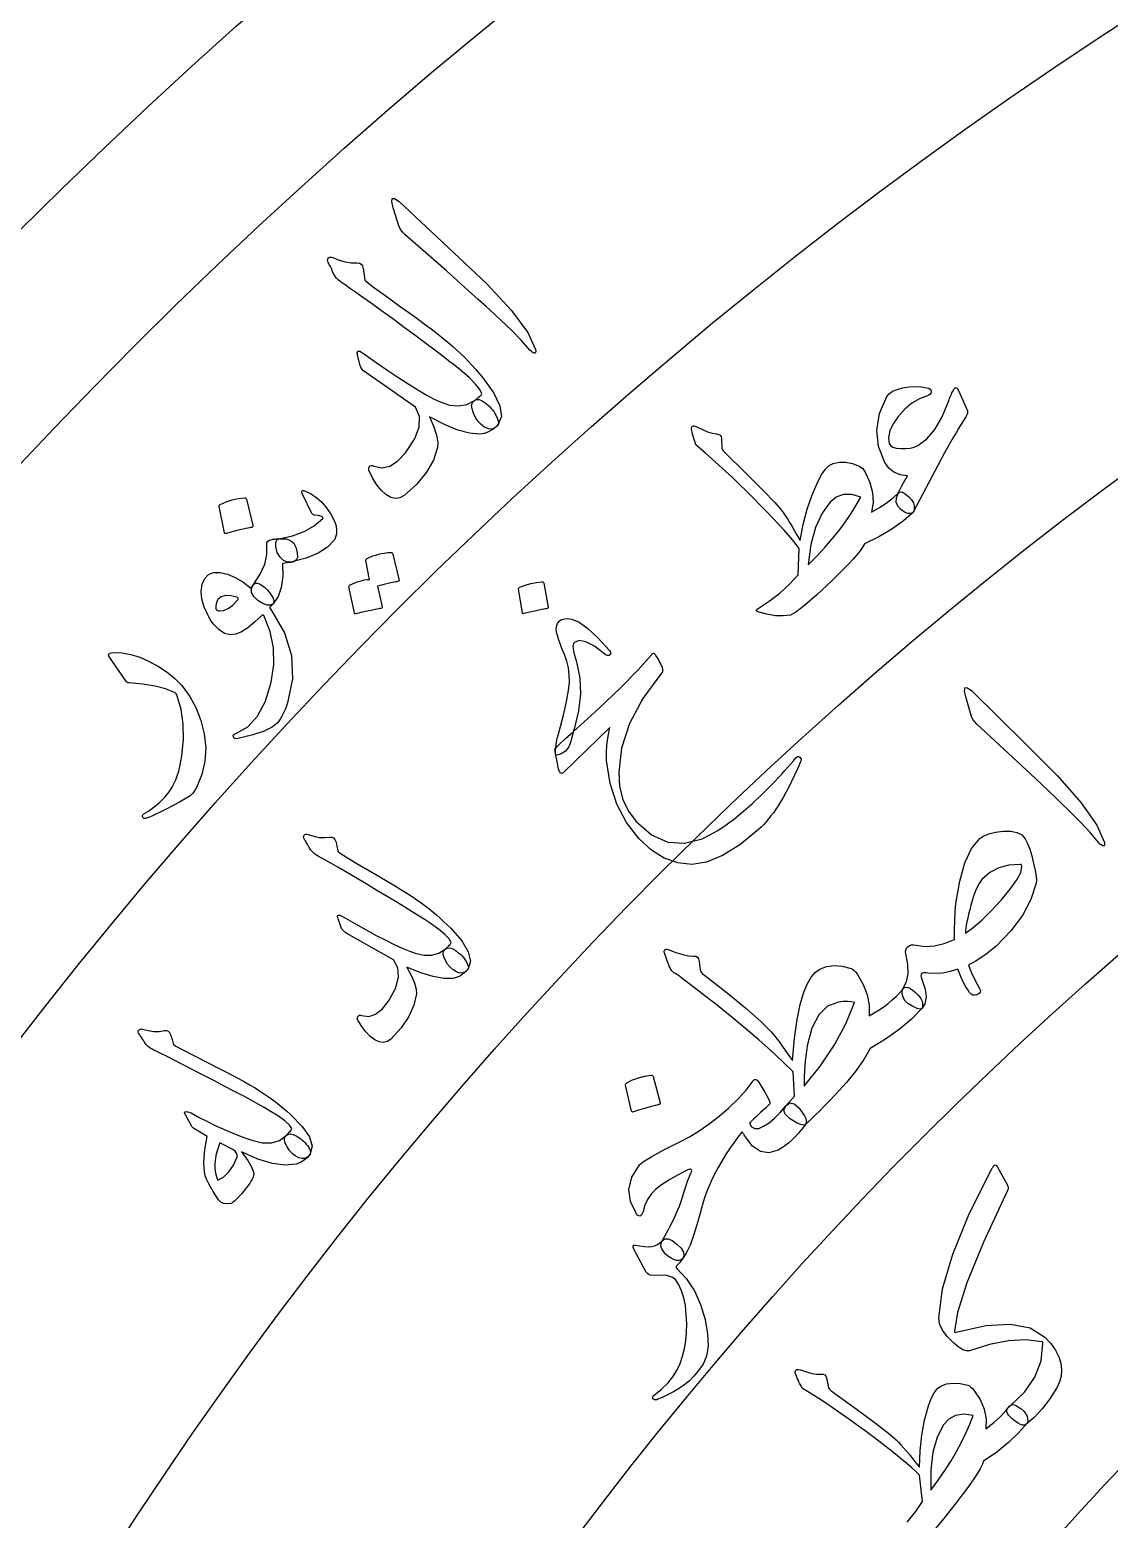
# Model space of a CAD drawing. Header units: millimetres. Extents: x -150 to 150, y -150 to 198.
# Drawn here: x -96.76 to -66.94, y 61.44 to 102.6 of the extents above; entities that cross this region are included whole.
import ezdxf

# ---------------------------------------------------------------- set-up
doc = ezdxf.new("R2010")
doc.units = ezdxf.units.MM
for name, color, linetype in [('ENGRAVE', 7, 'Continuous'), ('ENGRAVE_FINE', 8, 'Continuous'), ('GUIDE', 3, 'Continuous'), ('TEXT', 5, 'Continuous')]:
    doc.layers.add(name, color=color, linetype=linetype)

msp = doc.modelspace()

# ---------------------------------------------------------------- linework, layer by layer
at = {"layer": 'ENGRAVE'}
for radius in [132.75, 112.1737, 91.5975, 71.0212]:
    msp.add_circle((0, 0), radius, dxfattribs=at)
at = {"layer": 'ENGRAVE_FINE'}
for radius in [122.4619, 101.8856, 81.3094]:
    msp.add_circle((0, 0), radius, dxfattribs=at)
at = {"layer": 'GUIDE'}
msp.add_circle((0, 0), 137.25, dxfattribs=at)
at = {"layer": 'TEXT'}
for points in [[(-86.7229, 97.6832), (-86.7638, 97.8538), (-86.7501, 97.9385), (-86.682, 97.9374), (-86.5596, 97.8503), (-85.0555, 96.445), (-84.1373, 95.5779), (-83.4543, 94.8407), (-83.0048, 94.235), (-82.7879, 93.7613), (-82.7815, 93.7127), (-82.7851, 93.6801), (-82.7989, 93.6638), (-82.8228, 93.6636), (-82.8499, 93.6724), (-82.8788, 93.6894), (-82.9094, 93.7147), (-82.9418, 93.7481), (-83.1818, 94.0194), (-83.4488, 94.2961), (-83.743, 94.5782), (-84.0644, 94.8654), (-84.1468, 94.9418), (-84.372, 95.1459), (-84.7401, 95.4776), (-85.2515, 95.9364), (-86.398, 96.9425), (-86.4547, 96.9997), (-86.5009, 97.058), (-86.5365, 97.1173), (-86.5615, 97.1776)], [(-88.5153, 96.1644), (-88.531, 96.2046), (-88.535, 96.24), (-88.5272, 96.2706), (-88.5076, 96.2964), (-88.4834, 96.3123), (-88.4551, 96.3191), (-88.4229, 96.3167), (-88.3867, 96.3053), (-88.2155, 96.2318), (-88.0466, 96.1831), (-87.8801, 96.159), (-87.716, 96.1595), (-87.6539, 96.1503), (-87.6057, 96.1214), (-87.5714, 96.0727), (-87.5511, 96.0042), (-87.5446, 95.9649), (-87.5385, 95.9251), (-87.5328, 95.8851), (-87.5275, 95.8446), (-87.5221, 95.8042), (-87.5164, 95.7642), (-87.5102, 95.7245), (-87.5037, 95.6851), (-87.4454, 95.6286), (-87.2631, 95.4886), (-86.957, 95.2649), (-86.5273, 94.9571), (-86.291, 94.7881), (-86.0703, 94.6281), (-85.8653, 94.4772), (-85.6759, 94.3353), (-85.5029, 94.2026), (-85.3469, 94.0791), (-85.2079, 93.9649), (-85.0859, 93.86), (-84.9736, 93.7586), (-84.8636, 93.6551), (-84.7559, 93.5495), (-84.6506, 93.4418), (-84.5473, 93.3316), (-84.4455, 93.2185), (-84.3454, 93.1026), (-84.2469, 92.9838), (-83.9422, 92.5622), (-83.7711, 92.2043), (-83.7334, 91.91), (-83.829, 91.6791), (-83.9094, 91.6013), (-83.9971, 91.5648), (-84.0922, 91.5698), (-84.1948, 91.6161), (-84.2938, 91.6905), (-84.3785, 91.7795), (-84.4487, 91.8833), (-84.5043, 92.0018), (-84.5437, 92.1225), (-84.5536, 92.2204), (-84.5342, 92.2956), (-84.4855, 92.348), (-84.4422, 92.3823), (-84.4035, 92.4131), (-84.3693, 92.4404), (-84.3397, 92.4643), (-84.3149, 92.4858), (-84.2953, 92.5061), (-84.2809, 92.5252), (-84.2717, 92.5432), (-84.3279, 92.6602), (-84.4461, 92.8085), (-84.6263, 92.988), (-84.8686, 93.1986), (-85.0174, 93.3194), (-85.1903, 93.4557), (-85.3873, 93.6074), (-85.6086, 93.7745), (-85.8541, 93.9577), (-86.1239, 94.1576), (-86.4179, 94.3742), (-86.7364, 94.6074), (-87.0485, 94.8346), (-87.3236, 95.0333), (-87.5614, 95.2038), (-87.762, 95.346), (-87.9248, 95.4604), (-88.0495, 95.5474), (-88.1359, 95.6071), (-88.184, 95.6395), (-88.2423, 95.686), (-88.2954, 95.7444), (-88.3433, 95.8146), (-88.3861, 95.8968), (-88.4043, 95.9408), (-88.4219, 95.9818), (-88.439, 96.0197), (-88.4554, 96.0547), (-88.4712, 96.0866), (-88.4865, 96.1156), (-88.5012, 96.1415), (-88.5153, 96.1644)], [(-83.8294, 91.6674), (-83.9583, 91.5628), (-84.0847, 91.4873), (-84.2086, 91.4408), (-84.3301, 91.4233), (-84.6101, 91.45), (-84.934, 91.5396), (-85.302, 91.6922), (-85.7143, 91.9075), (-85.6016, 91.6295), (-85.5277, 91.3951), (-85.4927, 91.2044), (-85.4968, 91.0572), (-85.6117, 90.71), (-85.8037, 90.3736), (-86.0727, 90.0473), (-86.4188, 89.7304), (-86.5369, 89.6616), (-86.6603, 89.6427), (-86.7892, 89.6736), (-86.9235, 89.7546), (-87.0553, 89.8751), (-87.1765, 90.0247), (-87.287, 90.2037), (-87.3867, 90.412), (-87.3969, 90.4435), (-87.3991, 90.4726), (-87.3932, 90.4994), (-87.3792, 90.5238), (-87.3538, 90.5469), (-87.3256, 90.5581), (-87.2947, 90.5574), (-87.2609, 90.5449), (-87.0392, 90.4979), (-86.8191, 90.5433), (-86.6004, 90.681), (-86.3825, 90.911), (-86.1335, 91.287), (-86.0042, 91.6219), (-85.9953, 91.9161), (-86.1072, 92.17), (-87.4789, 93.1311), (-87.5389, 93.178), (-87.5854, 93.2261), (-87.6186, 93.2753), (-87.6383, 93.3256), (-87.705, 93.6071), (-87.7124, 93.6452), (-87.7142, 93.6758), (-87.7103, 93.6988), (-87.7007, 93.7141), (-87.6747, 93.7213), (-87.6396, 93.714), (-87.5955, 93.6924), (-87.5422, 93.6563), (-87.1949, 93.4081), (-86.8709, 93.1832), (-86.5701, 92.9816), (-86.2923, 92.8035), (-86.0383, 92.6481), (-85.8089, 92.5147), (-85.604, 92.4036), (-85.4235, 92.3146), (-85.1621, 92.2267), (-84.9177, 92.2039), (-84.6902, 92.2462), (-84.4794, 92.3536), (-84.4173, 92.3807), (-84.346, 92.3792), (-84.2656, 92.3493), (-84.176, 92.2909), (-84.1339, 92.2555), (-84.0929, 92.2182), (-84.0531, 92.1791), (-84.0145, 92.1383), (-83.9778, 92.095), (-83.9438, 92.0486), (-83.9125, 91.999), (-83.8838, 91.9462), (-83.8373, 91.845), (-83.8128, 91.7648), (-83.8101, 91.7056), (-83.8294, 91.6674)], [(-71.0991, 92.6319), (-70.8548, 92.0696), (-70.8505, 92.0366), (-70.8561, 91.9982), (-70.8716, 91.9546), (-70.8971, 91.9056), (-70.961, 91.8066), (-71.0277, 91.7001), (-71.0972, 91.5859), (-71.1695, 91.4642), (-71.2447, 91.3352), (-71.3232, 91.1993), (-71.4049, 91.0565), (-71.4899, 90.9068), (-72.3506, 89.2684), (-72.4214, 89.2331), (-72.5024, 89.2338), (-72.5937, 89.2703), (-72.6953, 89.3428), (-72.7802, 89.4384), (-72.8214, 89.5445), (-72.8186, 89.6611), (-72.7719, 89.7881), (-72.7648, 89.8025), (-72.7505, 89.8306), (-72.7287, 89.8724), (-72.6996, 89.9279), (-72.6632, 89.9965), (-72.6195, 90.0774), (-72.5685, 90.1707), (-72.5101, 90.2763), (-72.7152, 90.3016), (-72.8881, 90.3706), (-73.0286, 90.4834), (-73.1368, 90.6404), (-73.3086, 91.0825), (-73.3569, 91.5341), (-73.2808, 91.9952), (-73.0795, 92.4651), (-73.0164, 92.5439), (-72.9228, 92.61), (-72.7987, 92.6633), (-72.6442, 92.7036), (-72.471, 92.7288), (-72.3013, 92.7381), (-72.1349, 92.7317), (-71.972, 92.7094), (-71.92, 92.6951), (-71.8837, 92.672), (-71.8632, 92.6403), (-71.8585, 92.5998), (-71.8671, 92.559), (-71.8867, 92.5262), (-71.9172, 92.5013), (-71.9586, 92.4844), (-72.1786, 92.4018), (-72.3862, 92.2801), (-72.581, 92.1192), (-72.7629, 91.9194), (-72.9073, 91.7134), (-72.9974, 91.5194), (-73.0333, 91.3373), (-73.0151, 91.1674), (-72.9823, 91.1115), (-72.9175, 91.0693), (-72.8207, 91.0409), (-72.692, 91.026), (-72.5584, 91.0256), (-72.4364, 91.0396), (-72.326, 91.068), (-72.2271, 91.1109), (-71.9777, 91.298), (-71.7563, 91.5553), (-71.5622, 91.8833), (-71.3948, 92.282), (-71.3783, 92.3271), (-71.362, 92.3708), (-71.3458, 92.4132), (-71.3298, 92.4543), (-71.3141, 92.4935), (-71.2986, 92.53), (-71.2835, 92.5639), (-71.2688, 92.5953), (-71.2254, 92.679), (-71.1826, 92.713), (-71.1405, 92.6973), (-71.0991, 92.6319)], [(-73.6962, 88.3932), (-73.7513, 88.3013), (-73.8227, 88.2004), (-73.9104, 88.0905), (-74.0145, 87.9715), (-74.1341, 87.8427), (-74.2688, 87.7033), (-74.4185, 87.5532), (-74.583, 87.3923), (-75.0161, 86.9864), (-75.3537, 86.6892), (-75.597, 86.5018), (-75.7469, 86.4249), (-75.946, 86.4017), (-76.1616, 86.4093), (-76.394, 86.4478), (-76.6432, 86.5171), (-76.677, 86.5337), (-76.691, 86.5516), (-76.6853, 86.5709), (-76.6599, 86.5917), (-76.3343, 86.8058), (-76.0381, 87.0345), (-75.7709, 87.2783), (-75.5327, 87.5373), (-75.505, 88.2668), (-75.5887, 88.3786), (-75.6877, 88.5018), (-75.8019, 88.6365), (-75.9314, 88.7825), (-76.0752, 88.9395), (-76.2324, 89.1071), (-76.403, 89.2852), (-76.587, 89.4738), (-76.7796, 89.6683), (-76.9709, 89.8583), (-77.1611, 90.0439), (-77.35, 90.2249), (-77.5374, 90.4012), (-77.723, 90.5722), (-77.9069, 90.738), (-78.0889, 90.8986), (-78.3574, 91.1285), (-78.38, 91.1906), (-78.4004, 91.2508), (-78.4187, 91.3093), (-78.4347, 91.366), (-78.4489, 91.4206), (-78.4616, 91.4727), (-78.4728, 91.5224), (-78.4826, 91.5697), (-78.4833, 91.5906), (-78.4788, 91.6097), (-78.469, 91.6272), (-78.4541, 91.6431), (-78.431, 91.6555), (-78.4029, 91.6575), (-78.3698, 91.6492), (-78.3316, 91.6305), (-78.1791, 91.5505), (-78.0376, 91.4905), (-77.9069, 91.4505), (-77.7871, 91.4305), (-77.7305, 91.4194), (-77.6887, 91.3946), (-77.6616, 91.3561), (-77.6492, 91.3038), (-77.6394, 91.068), (-77.6363, 91.0297), (-77.6249, 90.9949), (-77.605, 90.9636), (-77.5769, 90.9357), (-76.9649, 90.3389), (-76.4984, 89.872), (-76.1768, 89.5356), (-75.9999, 89.3298), (-75.946, 89.2574), (-75.8892, 89.1751), (-75.8296, 89.0831), (-75.7672, 88.9813), (-75.7011, 88.8703), (-75.6308, 88.7507), (-75.5562, 88.6226), (-75.4773, 88.486), (-75.3935, 88.9268), (-75.2824, 89.348), (-75.1441, 89.7493), (-74.9789, 90.1306), (-74.8782, 90.3174), (-74.7755, 90.461), (-74.6709, 90.5612), (-74.5646, 90.618), (-74.3988, 90.6532), (-74.2204, 90.6505), (-74.0294, 90.6098), (-73.8259, 90.5312), (-73.7865, 90.5064), (-73.7487, 90.4719), (-73.7126, 90.4276), (-73.6781, 90.3736), (-73.5482, 90.0922), (-73.4757, 89.8142), (-73.4604, 89.5397), (-73.502, 89.2685), (-73.2643, 89.4084), (-73.0624, 89.5423), (-72.8963, 89.6704), (-72.7662, 89.7928), (-72.7274, 89.8206), (-72.6823, 89.8272), (-72.6308, 89.8127), (-72.5729, 89.777), (-72.4716, 89.6898), (-72.397, 89.6062), (-72.3489, 89.5262), (-72.3273, 89.4498), (-72.3222, 89.3828), (-72.3234, 89.3311), (-72.331, 89.2944), (-72.3449, 89.273), (-72.625, 89.0309), (-72.9434, 88.8039), (-73.3005, 88.5914), (-73.6962, 88.3932)], [(-89.5192, 87.8956), (-89.6439, 87.8916), (-89.7538, 87.934), (-89.849, 88.0229), (-89.9293, 88.1583), (-89.9651, 88.3166), (-89.9678, 88.4325), (-89.9375, 88.5057), (-89.8743, 88.5364), (-89.5072, 88.6128), (-89.184, 88.7314), (-88.9044, 88.8926), (-88.668, 89.0967), (-88.6617, 89.1059), (-88.6606, 89.1158), (-88.6647, 89.1265), (-88.6739, 89.138), (-88.699, 89.1521), (-88.7447, 89.1649), (-88.811, 89.1763), (-88.898, 89.1863), (-88.9201, 89.1938), (-88.9393, 89.2042), (-88.9556, 89.2175), (-88.9689, 89.2338), (-89.234, 89.784), (-89.2428, 89.8062), (-89.2457, 89.8255), (-89.2427, 89.8417), (-89.2338, 89.855), (-89.2208, 89.8642), (-89.2056, 89.8682), (-89.1883, 89.8671), (-89.1687, 89.8607), (-88.9921, 89.7716), (-88.834, 89.6655), (-88.6946, 89.5425), (-88.5736, 89.4026), (-88.4408, 89.2111), (-88.3484, 89.0399), (-88.2964, 88.889), (-88.2847, 88.7584), (-88.2907, 88.6743), (-88.3032, 88.6042), (-88.3225, 88.5482), (-88.3483, 88.5061), (-88.5396, 88.3059), (-88.7983, 88.1378), (-89.1247, 88.0012), (-89.5192, 87.8956)], [(-74.6474, 89.5456), (-74.8726, 89.2379), (-75.0495, 88.8466), (-75.1773, 88.3722), (-75.255, 87.8153), (-75.0165, 88.0552), (-74.7941, 88.2935), (-74.5878, 88.5304), (-74.3976, 88.7661), (-74.2236, 89), (-74.0659, 89.2316), (-73.9245, 89.4609), (-73.7994, 89.688), (-74.0529, 89.7561), (-74.2789, 89.755), (-74.4772, 89.6848), (-74.6474, 89.5456)], [(-91.5343, 89.4239), (-91.5344, 89.4387), (-91.5285, 89.4537), (-91.5167, 89.4688), (-91.4989, 89.4839), (-91.3369, 89.5553), (-91.1711, 89.6093), (-91.0015, 89.646), (-90.8282, 89.6654), (-90.807, 89.663), (-90.791, 89.6554), (-90.7803, 89.6425), (-90.7746, 89.6244), (-90.5988, 88.8969), (-90.5983, 88.8758), (-90.6089, 88.8598), (-90.6306, 88.8488), (-90.6635, 88.8429), (-90.692, 88.8378), (-90.736, 88.8287), (-90.7955, 88.8158), (-90.8705, 88.7988), (-90.9617, 88.7772), (-91.07, 88.7501), (-91.1952, 88.7173), (-91.3375, 88.679), (-91.3582, 88.6756), (-91.3731, 88.6783), (-91.3821, 88.6871), (-91.3852, 88.7018)], [(-89.412, 88.3024), (-89.3724, 88.1424), (-89.3692, 88.0213), (-89.4024, 87.9391), (-89.4721, 87.8958), (-89.4844, 87.8926), (-89.5036, 87.8891), (-89.5299, 87.8851), (-89.5631, 87.8807), (-89.6041, 87.8751), (-89.6535, 87.8677), (-89.7113, 87.8583), (-89.7776, 87.847), (-89.7719, 87.4908), (-89.8131, 87.1875), (-89.9018, 86.9367), (-90.0382, 86.7382), (-90.1095, 86.6972), (-90.2033, 86.6993), (-90.3195, 86.7443), (-90.4583, 86.8323), (-90.5765, 86.9393), (-90.6373, 87.0473), (-90.6406, 87.1563), (-90.5863, 87.2662), (-90.3953, 87.5534), (-90.2697, 87.8307), (-90.2095, 88.0984), (-90.215, 88.3566), (-90.2131, 88.4176), (-90.1881, 88.4647), (-90.1401, 88.498), (-90.069, 88.5173), (-90.0578, 88.5202), (-90.0418, 88.5227), (-90.0209, 88.5249), (-89.9953, 88.5267), (-89.9649, 88.5282), (-89.9296, 88.5294), (-89.8896, 88.5302), (-89.8448, 88.5306), (-89.6828, 88.5281), (-89.5567, 88.4891), (-89.4665, 88.4139), (-89.412, 88.3024)], [(-87.4766, 87.9344), (-87.4767, 87.949), (-87.4709, 87.9636), (-87.4593, 87.9781), (-87.4419, 87.9925), (-87.3629, 88.0274), (-87.2835, 88.0583), (-87.2038, 88.0851), (-87.1236, 88.1078), (-87.0424, 88.1263), (-86.9593, 88.1408), (-86.8743, 88.1511), (-86.7876, 88.1573), (-86.7664, 88.154), (-86.7495, 88.1449), (-86.7371, 88.1301), (-86.7289, 88.1094), (-86.5606, 87.3824), (-86.5623, 87.3689), (-86.5735, 87.3578), (-86.5942, 87.3491), (-86.6244, 87.3428), (-86.6478, 87.3412), (-86.6833, 87.3358), (-86.7308, 87.3266), (-86.7902, 87.3136), (-86.8624, 87.2968), (-86.948, 87.2761), (-87.0471, 87.2515), (-87.1596, 87.223), (-87.0287, 86.6557), (-87.0279, 86.6349), (-87.0382, 86.6194), (-87.0595, 86.6091), (-87.0918, 86.6041), (-87.1198, 86.5997), (-87.163, 86.5918), (-87.2214, 86.5805), (-87.295, 86.5656), (-87.3847, 86.5464), (-87.4909, 86.5223), (-87.6139, 86.493), (-87.7536, 86.4586), (-87.7714, 86.4583), (-87.7843, 86.4632), (-87.7922, 86.4731), (-87.795, 86.488), (-87.9481, 87.2017), (-87.9483, 87.2163), (-87.9427, 87.2309), (-87.9312, 87.2454), (-87.9139, 87.2599), (-87.8494, 87.2925), (-87.7838, 87.3211), (-87.7171, 87.3455), (-87.6492, 87.3659), (-87.5805, 87.3826), (-87.5115, 87.3959), (-87.442, 87.4059), (-87.3721, 87.4126)], [(-90.0864, 86.5554), (-89.7232, 85.9396), (-89.5287, 85.3086), (-89.5016, 84.6622), (-89.6407, 83.9998), (-89.6697, 83.9164), (-89.7006, 83.8363), (-89.7334, 83.7595), (-89.7681, 83.6858), (-89.8048, 83.6161), (-89.8436, 83.5511), (-89.8843, 83.4908), (-89.9271, 83.4351), (-90.0643, 83.3247), (-90.2899, 83.2183), (-90.6038, 83.1155), (-91.0064, 83.0154), (-91.0557, 83.0101), (-91.094, 83.0154), (-91.1213, 83.0313), (-91.1375, 83.0578), (-91.1415, 83.0876), (-91.132, 83.1135), (-91.1092, 83.1354), (-91.073, 83.1533), (-90.7417, 83.3379), (-90.4686, 83.635), (-90.2528, 84.0451), (-90.0929, 84.569), (-90.0205, 85.0538), (-90.0295, 85.5223), (-90.1205, 85.9748), (-90.294, 86.4114), (-90.3061, 86.4207), (-90.318, 86.4257), (-90.3297, 86.4262), (-90.3414, 86.4224), (-90.5499, 86.2281), (-90.741, 86.0756), (-90.9149, 85.965), (-91.0718, 85.8963), (-91.2308, 85.8784), (-91.3876, 85.9208), (-91.5422, 86.0234), (-91.6945, 86.1865), (-91.7128, 86.2101), (-91.7308, 86.2349), (-91.7485, 86.2607), (-91.7658, 86.2877), (-91.7832, 86.3162), (-91.8009, 86.3465), (-91.8191, 86.3786), (-91.8378, 86.4126), (-91.9445, 86.6477), (-92.0069, 86.8702), (-92.025, 87.0801), (-91.9987, 87.2773), (-91.9313, 87.4409), (-91.8262, 87.5498), (-91.6834, 87.604), (-91.5032, 87.6033), (-91.297, 87.5556), (-91.0879, 87.4685), (-90.8759, 87.3421), (-90.6609, 87.1766), (-90.6498, 87.1886), (-90.6394, 87.2005), (-90.6297, 87.2125), (-90.6207, 87.2244), (-90.6118, 87.2363), (-90.6021, 87.2483), (-90.5917, 87.2602), (-90.5805, 87.2722), (-90.5329, 87.3042), (-90.4767, 87.3106), (-90.4118, 87.2913), (-90.3383, 87.2462), (-90.2664, 87.1876), (-90.2001, 87.1214), (-90.1396, 87.0479), (-90.0848, 86.9669), (-90.0426, 86.8895), (-90.0198, 86.8266), (-90.0164, 86.7781), (-90.0325, 86.7441), (-90.1413, 86.6311), (-90.1311, 86.6198), (-90.1185, 86.6034), (-90.1036, 86.582), (-90.0864, 86.5554)], [(-83.2556, 87.1396), (-83.2551, 87.153), (-83.2492, 87.1663), (-83.2379, 87.1797), (-83.2213, 87.1929), (-83.0726, 87.2539), (-82.9211, 87.2992), (-82.7669, 87.3289), (-82.6102, 87.3429), (-82.5912, 87.3404), (-82.5772, 87.3332), (-82.568, 87.3214), (-82.5637, 87.305), (-82.4362, 86.6472), (-82.4366, 86.6282), (-82.4469, 86.614), (-82.4669, 86.6046), (-82.4967, 86.5999), (-82.5226, 86.5958), (-82.5625, 86.5885), (-82.6166, 86.578), (-82.6848, 86.5643), (-82.7679, 86.5466), (-82.8664, 86.5244), (-82.9805, 86.4974), (-83.1101, 86.4657), (-83.1289, 86.4631), (-83.1422, 86.4658), (-83.1499, 86.4738), (-83.1521, 86.4872)], [(-91.0379, 86.9161), (-91.2091, 86.9586), (-91.3535, 86.9639), (-91.4711, 86.9319), (-91.5619, 86.8629), (-91.5953, 86.8019), (-91.616, 86.739), (-91.624, 86.6742), (-91.6195, 86.6075), (-91.6105, 86.579), (-91.5914, 86.5581), (-91.5622, 86.5448), (-91.5229, 86.5392), (-91.4089, 86.5494), (-91.2859, 86.604), (-91.1538, 86.7028), (-91.0125, 86.8458), (-91.0012, 86.8638), (-91.0016, 86.8814), (-91.0139, 86.8989), (-91.0379, 86.9161)], [(-82.2309, 82.5417), (-82.2361, 82.6096), (-82.2364, 82.6818), (-82.2316, 82.7583), (-82.2218, 82.8391), (-82.2073, 82.9245), (-82.1884, 83.0148), (-82.1651, 83.1101), (-82.1374, 83.2103), (-82.0169, 83.6586), (-81.9286, 84.0347), (-81.8734, 84.3386), (-81.8519, 84.5704), (-81.8571, 84.7728), (-81.882, 84.9676), (-81.9267, 85.1548), (-81.9913, 85.3344), (-82.0273, 85.4207), (-82.0606, 85.5036), (-82.0914, 85.5833), (-82.1196, 85.6596), (-82.1449, 85.7315), (-82.167, 85.7982), (-82.1859, 85.8595), (-82.2017, 85.9155), (-82.2188, 86.0206), (-82.2136, 86.1123), (-82.1862, 86.1904), (-82.1367, 86.255), (-82.0711, 86.3), (-81.9904, 86.3249), (-81.8944, 86.3295), (-81.7833, 86.3138), (-81.5822, 86.2278), (-81.3427, 86.0552), (-81.0648, 85.7962), (-80.7483, 85.4509), (-80.7227, 85.417), (-80.7122, 85.3854), (-80.7168, 85.3561), (-80.7365, 85.3291), (-80.7655, 85.3106), (-80.798, 85.3067), (-80.834, 85.3174), (-80.8735, 85.3427), (-81.1617, 85.5625), (-81.3981, 85.6904), (-81.5829, 85.7263), (-81.7157, 85.6703), (-81.7365, 85.6421), (-81.7497, 85.6045), (-81.7552, 85.5575), (-81.7529, 85.5011), (-81.7474, 85.4714), (-81.7397, 85.4353), (-81.7299, 85.393), (-81.7179, 85.3443), (-81.7038, 85.2893), (-81.6875, 85.228), (-81.6691, 85.1604), (-81.6485, 85.0865), (-81.5623, 84.6859), (-81.547, 84.2499), (-81.6017, 83.7784), (-81.7258, 83.2711), (-81.7272, 83.2659), (-81.7313, 83.2501), (-81.7382, 83.2238), (-81.7478, 83.187), (-81.7601, 83.1397), (-81.7751, 83.082), (-81.7928, 83.0136), (-81.8132, 82.9348), (-81.8718, 82.7842), (-81.9608, 82.6686), (-82.0805, 82.5878), (-82.2309, 82.5417)], [(-94.5758, 85.2918), (-94.5838, 85.3055), (-94.5889, 85.3179), (-94.5909, 85.3289), (-94.5899, 85.3386), (-94.5756, 85.3576), (-94.5484, 85.3721), (-94.5085, 85.382), (-94.4556, 85.3874), (-94.2182, 85.3795), (-93.9741, 85.3366), (-93.7235, 85.2588), (-93.4662, 85.1461), (-93.2074, 85.0048), (-92.9701, 84.8461), (-92.7543, 84.6702), (-92.5596, 84.4771), (-92.3426, 84.1798), (-92.168, 83.8577), (-92.0354, 83.5108), (-91.9444, 83.1394), (-91.9027, 82.7574), (-91.9239, 82.3841), (-92.008, 82.0194), (-92.1551, 81.6627), (-92.2038, 81.5754), (-92.2641, 81.4985), (-92.3361, 81.4319), (-92.4199, 81.3756), (-92.6291, 81.2598), (-92.8195, 81.1562), (-92.9911, 81.065), (-93.1439, 80.9862), (-93.2776, 80.9204), (-93.3919, 80.8679), (-93.4868, 80.8289), (-93.5624, 80.8035), (-93.5812, 80.8008), (-93.5974, 80.8013), (-93.6109, 80.8049), (-93.6217, 80.8115), (-93.633, 80.8233), (-93.6414, 80.8367), (-93.6471, 80.8517), (-93.65, 80.8683), (-93.6485, 80.8853), (-93.641, 80.9011), (-93.6276, 80.9158), (-93.6082, 80.9295), (-93.4875, 81.0102), (-93.376, 81.0906), (-93.2735, 81.1706), (-93.1801, 81.2504), (-93.0951, 81.3307), (-93.0178, 81.4123), (-92.9482, 81.4953), (-92.8864, 81.5796), (-92.8306, 81.6688), (-92.779, 81.7666), (-92.7316, 81.8729), (-92.6883, 81.9877), (-92.6496, 82.1115), (-92.6158, 82.2445), (-92.5868, 82.3869), (-92.5627, 82.5385), (-92.5191, 82.9872), (-92.5259, 83.4127), (-92.5834, 83.8152), (-92.6922, 84.1948), (-92.7033, 84.2231), (-92.7216, 84.2495), (-92.7473, 84.2742), (-92.7801, 84.2971), (-93.0124, 84.3904), (-93.2977, 84.464), (-93.6362, 84.5175), (-94.028, 84.5503), (-94.0498, 84.5559), (-94.0672, 84.5631), (-94.0802, 84.572), (-94.0889, 84.5826)], [(-81.7477, 83.1976), (-81.0392, 83.8413), (-80.44, 84.4112), (-79.9516, 84.9097), (-79.5751, 85.3389), (-79.5637, 85.3523), (-79.5519, 85.3618), (-79.5395, 85.3673), (-79.5266, 85.3689), (-79.5138, 85.3665), (-79.5019, 85.3601), (-79.4907, 85.3499), (-79.4804, 85.3357), (-79.4449, 85.2761), (-79.4128, 85.2208), (-79.3842, 85.17), (-79.3591, 85.1236), (-79.3374, 85.0816), (-79.3191, 85.0439), (-79.3043, 85.0107), (-79.293, 84.9819), (-79.2793, 84.9318), (-79.2765, 84.888), (-79.2846, 84.8505), (-79.3037, 84.8193), (-79.8207, 84.1185), (-80.1904, 83.4281), (-80.4137, 82.7503), (-80.4914, 82.0868), (-80.4659, 81.6878), (-80.3759, 81.3269), (-80.222, 81.004), (-80.0048, 80.7189), (-79.5805, 80.3537), (-79.1356, 80.1539), (-78.6705, 80.1183), (-78.1847, 80.2458), (-77.9702, 80.3494), (-77.7486, 80.4773), (-77.5197, 80.6295), (-77.2833, 80.8059), (-77.0394, 81.0058), (-76.7877, 81.2285), (-76.528, 81.4738), (-76.2601, 81.7418), (-76.1669, 81.8394), (-76.0759, 81.9361), (-75.9871, 82.0318), (-75.9004, 82.1265), (-75.8165, 82.2198), (-75.7361, 82.3109), (-75.6592, 82.3999), (-75.5857, 82.4868), (-75.5616, 82.5114), (-75.5372, 82.5212), (-75.5125, 82.5161), (-75.4875, 82.4961), (-75.4647, 82.4672), (-75.4515, 82.4409), (-75.4479, 82.4171), (-75.4539, 82.3958), (-75.5425, 82.1941), (-75.6285, 82.0057), (-75.7119, 81.8307), (-75.7927, 81.669), (-75.8705, 81.5206), (-75.9446, 81.3854), (-76.0152, 81.2636), (-76.0822, 81.155), (-76.1497, 81.0578), (-76.2168, 80.9648), (-76.2835, 80.8758), (-76.3496, 80.7909), (-76.4164, 80.7106), (-76.4846, 80.635), (-76.5543, 80.5643), (-76.6256, 80.4985), (-77.1415, 80.0791), (-77.6202, 79.7786), (-78.0633, 79.5978), (-78.4718, 79.5375), (-78.8603, 79.5813), (-79.2325, 79.7126), (-79.5885, 79.932), (-79.9277, 80.24), (-80.2778, 80.6927), (-80.5449, 81.2041), (-80.7276, 81.7749), (-80.8247, 82.4056), (-80.8297, 82.6198), (-80.816, 82.8431), (-80.7832, 83.0754), (-80.7314, 83.3167), (-82.0212, 82.0684), (-82.0648, 82.051), (-82.1012, 82.0619), (-82.1305, 82.101), (-82.1525, 82.1683), (-82.1748, 82.276), (-82.1945, 82.3733), (-82.2114, 82.4601), (-82.2257, 82.5364), (-82.237, 82.6019), (-82.245, 82.6561), (-82.2498, 82.6992), (-82.2513, 82.7312), (-82.2198, 82.7683), (-82.1256, 82.8586), (-81.9683, 83.0018), (-81.7477, 83.1976)], [(-70.9012, 84.1649), (-70.9373, 84.3368), (-70.9211, 84.4214), (-70.8528, 84.4187), (-70.7325, 84.3286), (-69.2654, 82.8845), (-68.3705, 81.9934), (-67.7075, 81.2382), (-67.2744, 80.6206), (-67.0699, 80.1416), (-67.0647, 80.0928), (-67.0692, 80.0605), (-67.0833, 80.0445), (-67.1072, 80.0449), (-67.1341, 80.0545), (-67.1624, 80.0723), (-67.1924, 80.0984), (-67.2239, 80.1327), (-67.4567, 80.4102), (-67.7163, 80.6938), (-68.003, 80.9835), (-68.3167, 81.279), (-68.3971, 81.3575), (-68.6169, 81.5675), (-68.9763, 81.9086), (-69.4757, 82.3804), (-70.5965, 83.4152), (-70.6518, 83.4738), (-70.6965, 83.5333), (-70.7305, 83.5935), (-70.7538, 83.6545)], [(-89.1762, 80.2282), (-89.1935, 80.2624), (-89.2, 80.2934), (-89.1957, 80.3211), (-89.1805, 80.3456), (-89.1604, 80.3617), (-89.136, 80.37), (-89.1073, 80.3706), (-89.0743, 80.3634), (-88.9167, 80.3128), (-88.7632, 80.2837), (-88.6139, 80.2762), (-88.4688, 80.2903), (-88.4131, 80.2874), (-88.368, 80.2658), (-88.3336, 80.2256), (-88.3099, 80.1667), (-88.3009, 80.1324), (-88.2921, 80.0978), (-88.2837, 80.0628), (-88.2756, 80.0275), (-88.2675, 79.9922), (-88.259, 79.9573), (-88.2502, 79.9227), (-88.2411, 79.8884), (-88.1848, 79.8433), (-88.0118, 79.7346), (-87.7222, 79.5622), (-87.3162, 79.3258), (-87.093, 79.196), (-86.8843, 79.0729), (-86.6903, 78.9565), (-86.5108, 78.8468), (-86.3466, 78.7438), (-86.1982, 78.6476), (-86.0656, 78.5582), (-85.9489, 78.4755), (-85.841, 78.3953), (-85.735, 78.3129), (-85.6308, 78.2285), (-85.5286, 78.142), (-85.4279, 78.0531), (-85.3284, 77.9616), (-85.2301, 77.8674), (-85.1329, 77.7705), (-84.828, 77.423), (-84.6467, 77.1205), (-84.5887, 76.8632), (-84.6541, 76.6508), (-84.7187, 76.5751), (-84.7933, 76.5355), (-84.8779, 76.5319), (-84.9726, 76.5643), (-85.0665, 76.6218), (-85.1488, 76.6936), (-85.2196, 76.7795), (-85.2788, 76.8797), (-85.3237, 76.9833), (-85.3406, 77.0691), (-85.3298, 77.1373), (-85.291, 77.1878), (-85.2556, 77.2217), (-85.2239, 77.2522), (-85.1959, 77.2793), (-85.1716, 77.3029), (-85.1515, 77.324), (-85.1359, 77.3437), (-85.1247, 77.3618), (-85.1181, 77.3784), (-85.1776, 77.4773), (-85.2946, 77.5987), (-85.4691, 77.7424), (-85.7012, 77.9085), (-85.8429, 78.0029), (-86.0073, 78.1091), (-86.1944, 78.2268), (-86.4042, 78.3562), (-86.6368, 78.4977), (-86.8923, 78.6521), (-87.1706, 78.8192), (-87.4719, 78.9989), (-87.7671, 79.1739), (-88.0271, 79.3268), (-88.2518, 79.4578), (-88.4412, 79.5669), (-88.5948, 79.6545), (-88.7124, 79.7211), (-88.7938, 79.7667), (-88.8391, 79.7914), (-88.8946, 79.8277), (-88.9464, 79.8749), (-88.9947, 79.9331), (-89.0395, 80.0022), (-89.0593, 80.0396), (-89.0783, 80.0744), (-89.0965, 80.1066), (-89.114, 80.1361), (-89.1307, 80.1631), (-89.1466, 80.1874), (-89.1618, 80.2091), (-89.1762, 80.2282)], [(-70.5135, 80.2512), (-70.4039, 80.3244), (-70.2589, 80.3825), (-70.0785, 80.4255), (-69.8628, 80.4531), (-69.6546, 80.4551), (-69.4849, 80.4208), (-69.3536, 80.3505), (-69.2606, 80.2443), (-69.1946, 80.1135), (-69.1333, 79.9565), (-69.0767, 79.7732), (-69.0245, 79.5638), (-68.9847, 79.3652), (-68.9595, 79.2076), (-68.9493, 79.091), (-68.9541, 79.0154), (-69.0979, 78.5635), (-69.3304, 78.1244), (-69.6516, 77.6972), (-70.0615, 77.2805), (-70.1509, 77.2022), (-70.2422, 77.1276), (-70.3355, 77.0566), (-70.4309, 76.9894), (-70.5275, 76.9257), (-70.6246, 76.8656), (-70.7223, 76.8091), (-70.8206, 76.7562), (-70.7965, 76.6732), (-70.7381, 76.5364), (-70.6453, 76.346), (-70.5179, 76.1021), (-70.4969, 76.051), (-70.5014, 76.0062), (-70.5313, 75.9677), (-70.5866, 75.9356), (-70.6462, 75.9216), (-70.7009, 75.9264), (-70.7508, 75.9499), (-70.7959, 75.9922), (-70.8381, 76.0579), (-70.8802, 76.1279), (-70.9222, 76.2024), (-70.9641, 76.2813), (-71.005, 76.3646), (-71.0443, 76.4522), (-71.082, 76.5442), (-71.118, 76.6406), (-71.3345, 76.5749), (-71.5443, 76.5349), (-71.7477, 76.5207), (-71.9446, 76.5323), (-72.0062, 76.5396), (-72.0563, 76.5391), (-72.0948, 76.5309), (-72.1217, 76.5148), (-72.1348, 76.4924), (-72.1379, 76.4594), (-72.1308, 76.4157), (-72.1138, 76.3614), (-72.0265, 76.0914), (-71.9981, 75.8663), (-72.0286, 75.6859), (-72.1182, 75.5499), (-72.1374, 75.5395), (-72.1654, 75.5367), (-72.202, 75.5414), (-72.2473, 75.5538), (-72.3891, 75.6236), (-72.4993, 75.6947), (-72.5779, 75.767), (-72.6248, 75.8407), (-72.6511, 75.9191), (-72.662, 75.9875), (-72.6576, 76.0459), (-72.6379, 76.0944), (-72.5417, 76.2936), (-72.4959, 76.5208), (-72.5005, 76.7762), (-72.5553, 77.06), (-72.564, 77.1172), (-72.558, 77.1695), (-72.5373, 77.2169), (-72.5019, 77.2594), (-72.4531, 77.2944), (-72.3982, 77.3137), (-72.3371, 77.3172), (-72.2698, 77.3049), (-72.0236, 77.2688), (-71.7655, 77.2833), (-71.4955, 77.3482), (-71.2133, 77.4633), (-71.2116, 77.7288), (-71.2038, 77.9824), (-71.1901, 78.2241), (-71.1704, 78.4539), (-71.0684, 79.0742), (-70.9238, 79.581), (-70.7384, 79.9735), (-70.5135, 80.2512)], [(-69.3987, 79.5376), (-69.7062, 79.5173), (-69.9849, 79.4408), (-70.2344, 79.3083), (-70.4542, 79.12), (-70.5327, 79.0102), (-70.6097, 78.8551), (-70.6851, 78.6547), (-70.7585, 78.4092), (-70.7925, 78.2799), (-70.8222, 78.1599), (-70.8476, 78.0494), (-70.8688, 77.9483), (-70.8854, 77.8561), (-70.8971, 77.7727), (-70.9039, 77.6978), (-70.9059, 77.6315), (-70.6925, 77.7899), (-70.4582, 77.9959), (-70.2023, 78.2494), (-69.9246, 78.5502), (-69.6694, 78.8527), (-69.4882, 79.1063), (-69.3816, 79.3117), (-69.35, 79.4691), (-69.3492, 79.4975), (-69.3571, 79.5184), (-69.3736, 79.5318), (-69.3987, 79.5376)], [(-84.6535, 76.6404), (-84.7588, 76.537), (-84.8644, 76.4595), (-84.9702, 76.4079), (-85.0763, 76.3823), (-85.3264, 76.3824), (-85.6206, 76.4347), (-85.959, 76.5389), (-86.3418, 76.6951), (-86.2189, 76.4584), (-86.134, 76.2572), (-86.0872, 76.0913), (-86.0786, 75.9606), (-86.1515, 75.6437), (-86.2935, 75.3299), (-86.5046, 75.0186), (-86.7847, 74.7092), (-86.8835, 74.6385), (-86.9912, 74.6115), (-87.1079, 74.6282), (-87.2335, 74.6887), (-87.3601, 74.7844), (-87.4798, 74.9068), (-87.5924, 75.0561), (-87.6978, 75.2321), (-87.7095, 75.2592), (-87.7139, 75.2848), (-87.7108, 75.309), (-87.7005, 75.3318), (-87.6799, 75.3543), (-87.6559, 75.3666), (-87.6284, 75.3685), (-87.5976, 75.3603), (-87.3974, 75.3371), (-87.2064, 75.3955), (-87.0242, 75.5356), (-86.8504, 75.7573), (-86.6613, 76.1109), (-86.5747, 76.4181), (-86.5912, 76.6792), (-86.7115, 76.8946), (-88.0054, 77.6309), (-88.0624, 77.6674), (-88.1076, 77.7061), (-88.1411, 77.7468), (-88.1627, 77.7897), (-88.2452, 78.0332), (-88.2549, 78.0663), (-88.2591, 78.0932), (-88.2575, 78.1139), (-88.2504, 78.1283), (-88.228, 78.1368), (-88.1963, 78.1333), (-88.1554, 78.1178), (-88.1053, 78.0903), (-87.7773, 77.8996), (-87.4718, 77.7275), (-87.1887, 77.5742), (-86.9281, 77.4398), (-86.6904, 77.3234), (-86.4762, 77.2246), (-86.2856, 77.1433), (-86.1184, 77.0797), (-85.8797, 77.0237), (-85.6615, 77.024), (-85.4637, 77.0805), (-85.2861, 77.1933), (-85.2333, 77.2224), (-85.1701, 77.2271), (-85.0964, 77.2074), (-85.0123, 77.1632), (-84.972, 77.1354), (-84.9326, 77.1058), (-84.8942, 77.0746), (-84.8566, 77.0417), (-84.8205, 77.0064), (-84.7865, 76.9682), (-84.7546, 76.9269), (-84.7249, 76.8826), (-84.6753, 76.7969), (-84.6468, 76.728), (-84.6396, 76.6758), (-84.6535, 76.6404)], [(-73.5421, 74.447), (-73.7125, 74.1486), (-73.9302, 73.8369), (-74.1948, 73.5116), (-74.5062, 73.1721), (-74.6656, 73.0049), (-74.8093, 72.8562), (-74.9373, 72.7261), (-75.0497, 72.6145), (-75.1459, 72.521), (-75.2252, 72.4447), (-75.2877, 72.3858), (-75.3334, 72.3444), (-75.369, 72.3336), (-75.4183, 72.3374), (-75.4813, 72.3556), (-75.5578, 72.3882), (-75.7678, 72.5098), (-75.8909, 72.6299), (-75.9271, 72.7485), (-75.8763, 72.8657), (-75.6346, 73.1285), (-75.6698, 73.8006), (-75.9651, 74.0878), (-76.2819, 74.3828), (-76.6203, 74.6856), (-76.9806, 74.996), (-77.3622, 75.3136), (-77.7651, 75.6378), (-78.1892, 75.9686), (-78.6348, 76.3059), (-78.6977, 76.3552), (-78.7541, 76.3991), (-78.8043, 76.4375), (-78.848, 76.4705), (-78.8857, 76.4976), (-78.9178, 76.5186), (-78.9443, 76.5333), (-78.9652, 76.5418), (-79.0222, 76.5971), (-79.0851, 76.7065), (-79.1537, 76.87), (-79.2277, 77.0878), (-79.2336, 77.1133), (-79.2334, 77.1359), (-79.2272, 77.1558), (-79.215, 77.1728), (-79.1979, 77.1851), (-79.1771, 77.1907), (-79.1526, 77.1897), (-79.1243, 77.1819), (-78.9112, 77.1017), (-78.7229, 77.0453), (-78.5594, 77.0128), (-78.4206, 77.0042), (-78.359, 76.9984), (-78.3126, 76.971), (-78.2814, 76.9222), (-78.2655, 76.8519), (-78.237, 76.6181), (-78.2278, 76.5842), (-78.2058, 76.5483), (-78.1711, 76.5105), (-78.1237, 76.4709), (-77.4926, 75.9857), (-76.975, 75.5639), (-76.5704, 75.206), (-76.2784, 74.9125), (-76.23, 74.8562), (-76.1746, 74.787), (-76.112, 74.7049), (-76.0422, 74.6099), (-75.9653, 74.5028), (-75.8812, 74.3844), (-75.7899, 74.2546), (-75.6914, 74.1135), (-75.6326, 74.7317), (-75.5609, 75.2485), (-75.478, 75.6635), (-75.3852, 75.9763), (-75.2794, 76.223), (-75.1692, 76.416), (-75.0549, 76.5554), (-74.9368, 76.641), (-74.7474, 76.717), (-74.5396, 76.7449), (-74.3135, 76.7246), (-74.0693, 76.6561), (-74.0271, 76.6366), (-73.9829, 76.6029), (-73.9368, 76.5552), (-73.8887, 76.4933), (-73.7327, 76.2174), (-73.6274, 75.9345), (-73.5725, 75.6446), (-73.5677, 75.3478), (-73.4287, 75.4298), (-73.2957, 75.5149), (-73.1689, 75.6032), (-73.0482, 75.6948), (-72.9339, 75.79), (-72.8265, 75.8893), (-72.7258, 75.9927), (-72.6319, 76.1001), (-72.5914, 76.1344), (-72.5426, 76.1448), (-72.4855, 76.1314), (-72.42, 76.0941), (-72.296, 76.0036), (-72.2028, 75.9169), (-72.1404, 75.8341), (-72.1088, 75.7553), (-72.0969, 75.6807), (-72.0935, 75.6226), (-72.0986, 75.5809), (-72.1122, 75.5556), (-72.4032, 75.2594), (-72.7384, 74.9762), (-73.118, 74.7057), (-73.5421, 74.447)], [(-74.4207, 75.7298), (-74.7195, 75.6203), (-74.9634, 75.3815), (-75.151, 75.014), (-75.2809, 74.5186), (-75.3046, 74.3794), (-75.324, 74.2399), (-75.3392, 74.1001), (-75.3501, 73.96), (-75.3574, 73.8203), (-75.362, 73.6818), (-75.3639, 73.5446), (-75.3629, 73.4085), (-74.9101, 73.9733), (-74.5282, 74.5458), (-74.2173, 75.1275), (-73.9773, 75.7194), (-74.0668, 75.7386), (-74.1706, 75.7467), (-74.2886, 75.7438), (-74.4207, 75.7298)], [(-93.7425, 74.8418), (-93.7618, 74.875), (-93.7701, 74.9055), (-93.7674, 74.9334), (-93.7538, 74.9587), (-93.7346, 74.976), (-93.7107, 74.9857), (-93.6821, 74.988), (-93.6488, 74.9828), (-93.4884, 74.9415), (-93.3335, 74.9215), (-93.184, 74.9228), (-93.04, 74.9454), (-92.9842, 74.9458), (-92.938, 74.9269), (-92.9013, 74.8888), (-92.8741, 74.8314), (-92.8631, 74.7977), (-92.8523, 74.7637), (-92.8418, 74.7293), (-92.8317, 74.6945), (-92.8215, 74.6597), (-92.811, 74.6253), (-92.8002, 74.5913), (-92.7891, 74.5576), (-92.7302, 74.5159), (-92.5511, 74.4176), (-92.2519, 74.2626), (-91.8327, 74.0504), (-91.6022, 73.934), (-91.3866, 73.8234), (-91.1861, 73.7186), (-91.0005, 73.6196), (-90.8304, 73.5265), (-90.6767, 73.4392), (-90.5391, 73.3577), (-90.4176, 73.2821), (-90.3052, 73.2083), (-90.1945, 73.1323), (-90.0856, 73.0542), (-89.9785, 72.9739), (-89.8728, 72.8911), (-89.768, 72.8055), (-89.6643, 72.7173), (-89.5617, 72.6263), (-89.2368, 72.2973), (-89.038, 72.0061), (-88.965, 71.7526), (-89.0177, 71.5367), (-89.0778, 71.4574), (-89.15, 71.4134), (-89.2342, 71.4049), (-89.3306, 71.4316), (-89.4277, 71.4835), (-89.5141, 71.5503), (-89.5898, 71.6319), (-89.6548, 71.7285), (-89.7057, 71.8292), (-89.7277, 71.9139), (-89.7209, 71.9826), (-89.6852, 72.0353), (-89.6518, 72.0713), (-89.6219, 72.1036), (-89.5956, 72.1322), (-89.5728, 72.1572), (-89.5539, 72.1795), (-89.5395, 72.2), (-89.5294, 72.2188), (-89.5238, 72.2358), (-89.589, 72.331), (-89.7129, 72.4453), (-89.8956, 72.5785), (-90.137, 72.7306), (-90.2841, 72.8165), (-90.4545, 72.9128), (-90.6482, 73.0194), (-90.8652, 73.1362), (-91.1057, 73.2638), (-91.3698, 73.4028), (-91.6575, 73.5532), (-91.9688, 73.7149), (-92.2738, 73.8722), (-92.5424, 74.0096), (-92.7744, 74.1271), (-92.9699, 74.2249), (-93.1284, 74.3033), (-93.2497, 74.3629), (-93.3336, 74.4036), (-93.3803, 74.4256), (-93.4378, 74.4586), (-93.4924, 74.5027), (-93.544, 74.5579), (-93.5927, 74.6243), (-93.6147, 74.6604), (-93.6357, 74.694), (-93.6558, 74.7251), (-93.675, 74.7536), (-93.6933, 74.7795), (-93.7106, 74.8028), (-93.727, 74.8236), (-93.7425, 74.8418)], [(-80.3023, 73.4383), (-80.3027, 73.4533), (-80.2972, 73.4686), (-80.2857, 73.4843), (-80.2682, 73.5003), (-80.1069, 73.5787), (-79.9413, 73.6399), (-79.7715, 73.6836), (-79.5975, 73.7101), (-79.5762, 73.7085), (-79.5599, 73.7015), (-79.5487, 73.6889), (-79.5426, 73.6709), (-79.3473, 72.9453), (-79.3462, 72.9241), (-79.3565, 72.9075), (-79.3781, 72.8956), (-79.411, 72.8883), (-79.4395, 72.882), (-79.4835, 72.8711), (-79.543, 72.8557), (-79.6181, 72.8357), (-79.7093, 72.8102), (-79.8175, 72.7785), (-79.9427, 72.7404), (-80.0848, 72.6959), (-80.1056, 72.6917), (-80.1206, 72.6939), (-80.1299, 72.7023), (-80.1335, 72.717)], [(-79.917, 71.2318), (-79.8033, 71.3263), (-79.5794, 71.465), (-79.2451, 71.647), (-78.8003, 71.8709), (-78.5343, 72.0115), (-78.2653, 72.1759), (-77.9931, 72.3638), (-77.7177, 72.5753), (-77.4443, 72.8106), (-77.1955, 73.0514), (-76.9713, 73.2982), (-76.7717, 73.5511), (-76.7343, 73.5879), (-76.697, 73.5958), (-76.66, 73.5747), (-76.6231, 73.5248), (-76.531, 73.3777), (-76.45, 73.2401), (-76.3803, 73.1119), (-76.3217, 72.9932), (-76.3118, 72.962), (-76.3129, 72.9328), (-76.3251, 72.9056), (-76.3485, 72.8804), (-76.4249, 72.8116), (-76.4984, 72.7443), (-76.5689, 72.6785), (-76.6364, 72.6141), (-76.701, 72.5519), (-76.7627, 72.4927), (-76.8215, 72.4365), (-76.8774, 72.3833), (-76.8166, 72.2839), (-76.7309, 72.2369), (-76.6205, 72.2421), (-76.4853, 72.2993), (-76.3365, 72.3971), (-76.1855, 72.5241), (-76.0322, 72.6803), (-75.8763, 72.8657), (-75.7643, 72.9444), (-75.6405, 72.9238), (-75.5049, 72.8038), (-75.3574, 72.5848), (-75.3236, 72.5129), (-75.3083, 72.4489), (-75.3116, 72.3927), (-75.3334, 72.3444), (-75.4268, 72.222), (-75.5203, 72.1098), (-75.614, 72.0078), (-75.7079, 71.9159), (-75.802, 71.8334), (-75.8963, 71.7596), (-75.9909, 71.6945), (-76.0858, 71.638), (-76.3393, 71.5621), (-76.5753, 71.5991), (-76.7939, 71.7495), (-76.9946, 72.0139), (-77.0097, 72.0387), (-77.0236, 72.061), (-77.0363, 72.0807), (-77.0478, 72.0979), (-77.0578, 72.1129), (-77.0658, 72.1261), (-77.0719, 72.1375), (-77.0761, 72.1472), (-77.1962, 71.9961), (-77.3128, 71.8398), (-77.4259, 71.6782), (-77.5356, 71.5114), (-77.6416, 71.3387), (-77.7441, 71.1593), (-77.8428, 70.9733), (-77.9379, 70.7807), (-77.9764, 70.6947), (-78.0173, 70.5935), (-78.0605, 70.4771), (-78.1061, 70.3454), (-78.1535, 70.1988), (-78.2024, 70.0378), (-78.2527, 69.8624), (-78.3043, 69.6725), (-78.4128, 69.3076), (-78.5188, 69.0133), (-78.6233, 68.7896), (-78.7266, 68.6364), (-78.7679, 68.6048), (-78.8217, 68.5908), (-78.8879, 68.5944), (-78.9664, 68.6155), (-79.0432, 68.6515), (-79.1157, 68.6987), (-79.184, 68.7573), (-79.2479, 68.8272), (-79.2977, 68.9117), (-79.322, 68.9905), (-79.3208, 69.0636), (-79.2939, 69.131), (-79.2052, 69.2846), (-79.1232, 69.4326), (-79.0479, 69.5748), (-78.9795, 69.7114), (-78.9178, 69.8424), (-78.8629, 69.9677), (-78.8149, 70.0875), (-78.7738, 70.2017), (-78.7306, 70.3403), (-78.6903, 70.4677), (-78.6529, 70.5839), (-78.6183, 70.6888), (-78.5857, 70.7829), (-78.5539, 70.8666), (-78.5229, 70.9399), (-78.4929, 71.0028), (-78.4767, 71.0409), (-78.4711, 71.0704), (-78.4763, 71.0912), (-78.492, 71.1034), (-78.5068, 71.1112), (-78.5265, 71.1121), (-78.551, 71.106), (-78.5803, 71.0931), (-78.8657, 70.95), (-79.1091, 70.8118), (-79.3103, 70.6791), (-79.4695, 70.5521), (-79.5948, 70.4209), (-79.6946, 70.2755), (-79.7688, 70.1161), (-79.8173, 69.9428), (-79.8308, 69.9059), (-79.8469, 69.8741), (-79.8655, 69.8473), (-79.8867, 69.8255), (-79.9108, 69.8146), (-79.9382, 69.8205), (-79.969, 69.8432), (-80.0032, 69.8828), (-80.166, 70.2183), (-80.2061, 70.5552), (-80.1232, 70.8933), (-79.917, 71.2318)], [(-90.6301, 71.9121), (-90.3401, 71.8432), (-90.0852, 71.8418), (-89.8655, 71.9077), (-89.6805, 72.041), (-89.6276, 72.0757), (-89.5634, 72.0859), (-89.4878, 72.0717), (-89.4009, 72.0329), (-89.3588, 72.0073), (-89.3173, 71.9797), (-89.2761, 71.95), (-89.2354, 71.9184), (-89.196, 71.8843), (-89.1589, 71.8474), (-89.1242, 71.8076), (-89.0917, 71.765), (-89.0423, 71.69), (-89.0125, 71.6262), (-89.0024, 71.5735), (-89.0119, 71.532), (-89.0882, 71.437), (-89.1789, 71.3594), (-89.2841, 71.2992), (-89.4039, 71.2564), (-89.7048, 71.2281), (-90.0566, 71.2743), (-90.4595, 71.3947), (-90.9137, 71.5894), (-90.7362, 71.358), (-90.6238, 71.1642), (-90.5765, 71.0078), (-90.5943, 70.8886), (-90.6212, 70.8376), (-90.6515, 70.7852), (-90.6853, 70.7314), (-90.7224, 70.6761), (-90.7633, 70.6191), (-90.8081, 70.56), (-90.8569, 70.4987), (-90.9096, 70.4352), (-91.0105, 70.3215), (-91.0943, 70.2388), (-91.1612, 70.187), (-91.2111, 70.1663), (-91.3206, 70.1535), (-91.413, 70.1659), (-91.4884, 70.2035), (-91.5468, 70.2663), (-91.699, 70.5014), (-91.8111, 70.6909), (-91.8832, 70.8348), (-91.9155, 70.9329), (-91.9342, 71.047), (-91.9457, 71.1674), (-91.9498, 71.2941), (-91.9466, 71.427), (-91.9361, 71.5662), (-91.9182, 71.7116), (-91.8929, 71.8633), (-91.8601, 72.0212), (-92.1218, 72.1693), (-92.1521, 72.1887), (-92.18, 72.2066), (-92.2053, 72.2232), (-92.2282, 72.2384), (-92.248, 72.2531), (-92.2642, 72.2678), (-92.2768, 72.2827), (-92.2857, 72.2977), (-92.4679, 72.6315), (-92.4856, 72.6842), (-92.4647, 72.7078), (-92.4052, 72.7023), (-92.3072, 72.6675), (-92.0796, 72.5435), (-91.8568, 72.4284), (-91.6388, 72.3221), (-91.4256, 72.2247), (-91.2178, 72.1355), (-91.0159, 72.0536), (-90.8201, 71.9792), (-90.6301, 71.9121)], [(-91.51, 71.8412), (-91.5303, 71.7898), (-91.5502, 71.7357), (-91.5698, 71.6791), (-91.589, 71.6198), (-91.6065, 71.5574), (-91.6209, 71.4914), (-91.6321, 71.4219), (-91.6402, 71.3488), (-91.6474, 71.2768), (-91.65, 71.206), (-91.6481, 71.1364), (-91.6418, 71.0681), (-91.6306, 71.0014), (-91.6143, 70.9367), (-91.5929, 70.8739), (-91.5665, 70.8131), (-91.4026, 70.8996), (-91.2595, 71.036), (-91.1371, 71.2224), (-91.0351, 71.459), (-91.0326, 71.5064), (-91.0509, 71.5561), (-91.09, 71.608), (-91.1497, 71.662)], [(-69.6943, 64.5564), (-69.281, 64.9495), (-68.9887, 65.3693), (-68.8173, 65.8176), (-68.7665, 66.2958), (-68.7685, 66.3105), (-68.7736, 66.3232), (-68.782, 66.3339), (-68.7937, 66.3426), (-69.2377, 66.395), (-69.7206, 66.3718), (-70.2421, 66.2721), (-70.8016, 66.0948), (-70.8795, 66.0903), (-70.9771, 66.1246), (-71.0944, 66.1978), (-71.2313, 66.3098), (-71.4162, 66.4897), (-71.5471, 66.6661), (-71.624, 66.8391), (-71.6467, 67.0088), (-71.5388, 67.81), (-71.2606, 68.767), (-70.8058, 69.8777), (-70.1671, 71.1384), (-70.1609, 71.1536), (-70.1542, 71.1668), (-70.1468, 71.1779), (-70.1388, 71.1871), (-70.1309, 71.1949), (-70.1236, 71.2021), (-70.117, 71.2086), (-70.1112, 71.2143), (-70.0947, 71.2266), (-70.0784, 71.2309), (-70.0624, 71.2271), (-70.0467, 71.2152), (-70.0441, 71.2122), (-70.0415, 71.2086), (-70.039, 71.2042), (-70.0364, 71.1992), (-70.0336, 71.1932), (-70.0301, 71.1859), (-70.026, 71.1772), (-70.0212, 71.1672), (-69.7555, 70.6881), (-69.7355, 70.6419), (-69.7269, 70.5988), (-69.7295, 70.559), (-69.7434, 70.5224), (-70.4093, 69.0988), (-70.8677, 67.9745), (-71.1323, 67.1525), (-71.2131, 66.6344), (-71.2097, 66.6169), (-71.2005, 66.607), (-71.1855, 66.6047), (-71.1648, 66.6099), (-70.3457, 66.7966), (-69.6648, 66.8337), (-69.1222, 66.7255), (-68.7173, 66.4752), (-68.5476, 66.2924), (-68.4179, 66.1111), (-68.328, 65.9313), (-68.2778, 65.753), (-68.2589, 65.569), (-68.2687, 65.3977), (-68.3073, 65.239), (-68.3746, 65.093), (-68.5749, 64.769), (-68.7852, 64.4879), (-69.006, 64.2495), (-69.2378, 64.0537), (-69.2817, 64.0356), (-69.3324, 64.0363), (-69.3898, 64.0556), (-69.454, 64.0936), (-69.522, 64.1433), (-69.5799, 64.1873), (-69.6278, 64.2259), (-69.6656, 64.2589), (-69.7147, 64.3105), (-69.7474, 64.3594), (-69.7635, 64.4056), (-69.7631, 64.4492), (-69.7578, 64.4775), (-69.7446, 64.5049), (-69.7234, 64.5312), (-69.6943, 64.5564)], [(-79.7292, 68.269), (-80.0691, 68.9002), (-80.0909, 68.9567), (-80.0926, 68.9947), (-80.0745, 69.0142), (-80.0364, 69.0151), (-79.9022, 68.9914), (-79.782, 68.977), (-79.6759, 68.9718), (-79.5839, 68.9759), (-79.4996, 68.9949), (-79.4223, 69.0281), (-79.3519, 69.0756), (-79.2885, 69.1373), (-79.2138, 69.1878), (-79.1209, 69.1892), (-79.0098, 69.1416), (-78.8805, 69.0449), (-78.7667, 68.9289), (-78.7023, 68.8231), (-78.6871, 68.7277), (-78.7212, 68.6426), (-78.7624, 68.5904), (-78.8059, 68.5388), (-78.8517, 68.4878), (-78.8996, 68.4374), (-78.905, 68.4264), (-78.905, 68.412), (-78.8995, 68.3944), (-78.8887, 68.3734), (-78.6185, 68.0809), (-78.3983, 67.7483), (-78.2274, 67.3758), (-78.1052, 66.9639), (-78.0346, 66.563), (-78.0197, 66.2232), (-78.0608, 65.9442), (-78.1584, 65.7254), (-78.2844, 65.5484), (-78.4104, 65.3952), (-78.5365, 65.2657), (-78.663, 65.1599), (-78.7313, 65.1135), (-78.8064, 65.0653), (-78.8881, 65.0155), (-78.9766, 64.964), (-79.0723, 64.9117), (-79.1757, 64.8598), (-79.2868, 64.8082), (-79.4057, 64.7569), (-79.4344, 64.7431), (-79.4603, 64.7362), (-79.4833, 64.7361), (-79.5035, 64.7427), (-79.5274, 64.7556), (-79.5434, 64.7699), (-79.5514, 64.7857), (-79.5516, 64.8028), (-79.5485, 64.8224), (-79.54, 64.8403), (-79.5261, 64.8564), (-79.507, 64.8708), (-79.3043, 65.0344), (-79.1325, 65.2022), (-78.9917, 65.3744), (-78.8817, 65.5512), (-78.7939, 65.7437), (-78.7233, 65.945), (-78.67, 66.1553), (-78.6339, 66.3746), (-78.6143, 66.603), (-78.6103, 66.8407), (-78.622, 67.0878), (-78.6493, 67.3443), (-78.6922, 67.5568), (-78.752, 67.7479), (-78.8288, 67.9175), (-78.9227, 68.0655), (-79.0211, 68.1307), (-79.1624, 68.1716), (-79.3468, 68.1881), (-79.5743, 68.1799), (-79.6192, 68.183), (-79.66, 68.1988), (-79.6966, 68.2275), (-79.7292, 68.269)], [(-71.5151, 64.0477), (-71.6933, 63.7104), (-71.8113, 63.2974), (-71.868, 62.8094), (-71.8625, 62.2474), (-71.6622, 62.5195), (-71.4775, 62.7877), (-71.3083, 63.0521), (-71.1547, 63.3128), (-71.0167, 63.5693), (-70.8943, 63.8211), (-70.7875, 64.0683), (-70.6965, 64.311), (-70.9572, 64.342), (-71.1807, 64.3083), (-71.3668, 64.2101), (-71.5151, 64.0477)]]:
    msp.add_lwpolyline(points, close=True, dxfattribs=at)
msp.add_lwpolyline([(-72.5196, 61.3598), (-72.2922, 61.6404), (-72.0955, 61.9317), (-72.1765, 62.6569), (-72.2758, 62.7551), (-72.3919, 62.8624), (-72.5247, 62.9787), (-72.6744, 63.104), (-72.8398, 63.238), (-73.02, 63.3805), (-73.2151, 63.5315), (-73.425, 63.6908), (-73.6442, 63.8547), (-73.8616, 64.0142), (-74.0772, 64.1696), (-74.2909, 64.3206), (-74.5024, 64.467), (-74.7114, 64.6086), (-74.9179, 64.7452), (-75.1218, 64.8769), (-75.4217, 65.0643), (-75.4531, 65.1224), (-75.4821, 65.1791), (-75.5087, 65.2344), (-75.5328, 65.2882), (-75.5548, 65.3402), (-75.575, 65.39), (-75.5933, 65.4377), (-75.6099, 65.4831), (-75.6136, 65.5037), (-75.6119, 65.5234), (-75.6047, 65.5423), (-75.5922, 65.5603), (-75.5711, 65.5761), (-75.5435, 65.5824), (-75.5094, 65.5792), (-75.4688, 65.5664), (-75.3058, 65.5102), (-75.1566, 65.4721), (-75.0212, 65.4522), (-74.8994, 65.4504), (-74.8416, 65.448), (-74.7965, 65.4297), (-74.7641, 65.3955), (-74.7442, 65.3455), (-74.7005, 65.113), (-74.6918, 65.0755), (-74.6754, 65.0427), (-74.6512, 65.0146), (-74.6192, 64.9912), (-73.9257, 64.4914), (-73.3954, 64.0985), (-73.0278, 63.813), (-72.8226, 63.6356), (-72.7586, 63.5718), (-72.6903, 63.4988), (-72.6178, 63.4166), (-72.5411, 63.325), (-72.4594, 63.2249), (-72.3723, 63.117), (-72.2796, 63.0013), (-72.1814, 62.8778), (-72.1633, 63.3263), (-72.1149, 63.7594), (-72.0364, 64.1769), (-71.9278, 64.5785), (-71.855, 64.7782), (-71.7738, 64.9353), (-71.6846, 65.0497), (-71.5874, 65.1214), (-71.4282, 65.1803), (-71.251, 65.2033), (-71.0561, 65.1905), (-70.8434, 65.1419), (-70.8008, 65.123), (-70.7584, 65.0942), (-70.7164, 65.0555), (-70.6746, 65.0069), (-70.5059, 64.7469), (-70.3944, 64.4822), (-70.3398, 64.2128), (-70.3419, 63.9386), (-70.127, 64.1109), (-69.9465, 64.2721), (-69.8006, 64.4223), (-69.6893, 64.5618), (-69.655, 64.5948), (-69.6113, 64.6077), (-69.5583, 64.6006), (-69.4959, 64.5735), (-69.3833, 64.5015), (-69.2976, 64.4293), (-69.2386, 64.3569), (-69.2064, 64.2844), (-69.1918, 64.2189), (-69.1856, 64.1676), (-69.1878, 64.1303), (-69.1985, 64.1071), (-69.4406, 63.8283), (-69.7226, 63.5588), (-70.0446, 63.298), (-70.4069, 63.0453), (-70.4069, 63.0453), (-70.4479, 62.9466), (-70.5037, 62.8366), (-70.5743, 62.7153), (-70.6596, 62.5827), (-70.7589, 62.4381), (-70.8714, 62.2809), (-70.997, 62.1108), (-71.1356, 61.928), (-71.5029, 61.4636), (-71.7917, 61.1204)], dxfattribs=at)

doc.saveas('drawing.dxf')
